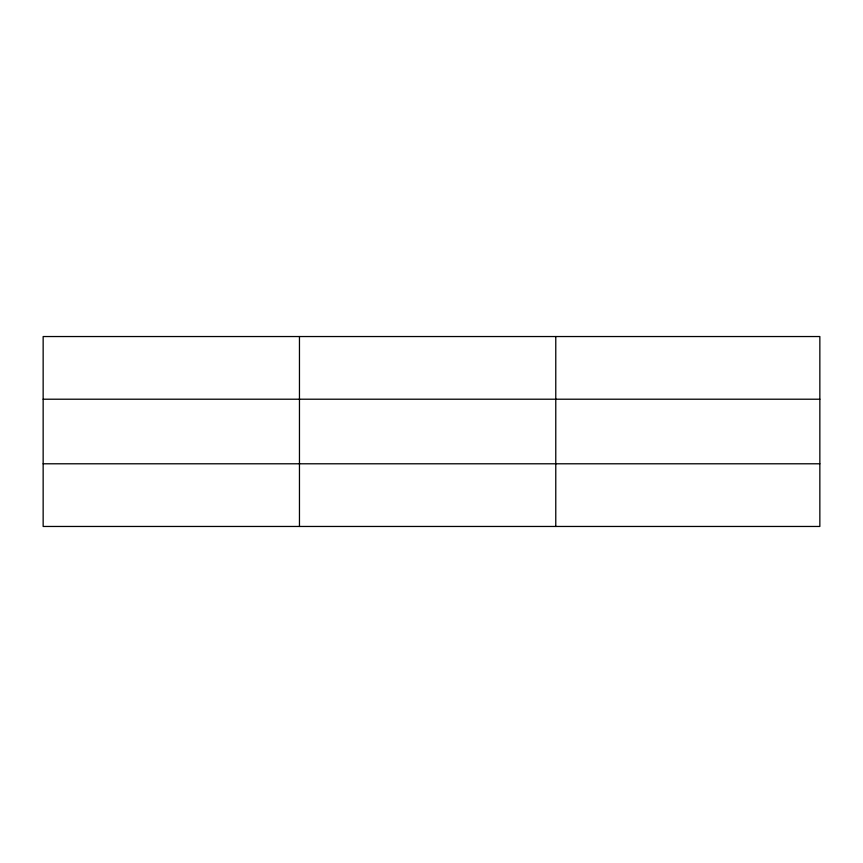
<?xml version="1.0" encoding="UTF-8"?>
<svg xmlns="http://www.w3.org/2000/svg" width="863" height="863" viewBox="0 0 863 863"><rect width="100%" height="100%" fill="white"/><g stroke="black" fill="none" stroke-linecap="round" stroke-linejoin="round"><path stroke-width="1.29" d="M299.461 336.538L299.461 526.462M555.772 336.538L555.772 526.462M819.85 399.213L819.85 336.538L43.15 336.538L43.15 526.462L819.85 526.462L819.85 399.213L43.15 399.213M43.15 463.787L819.85 463.787"/></g></svg>
